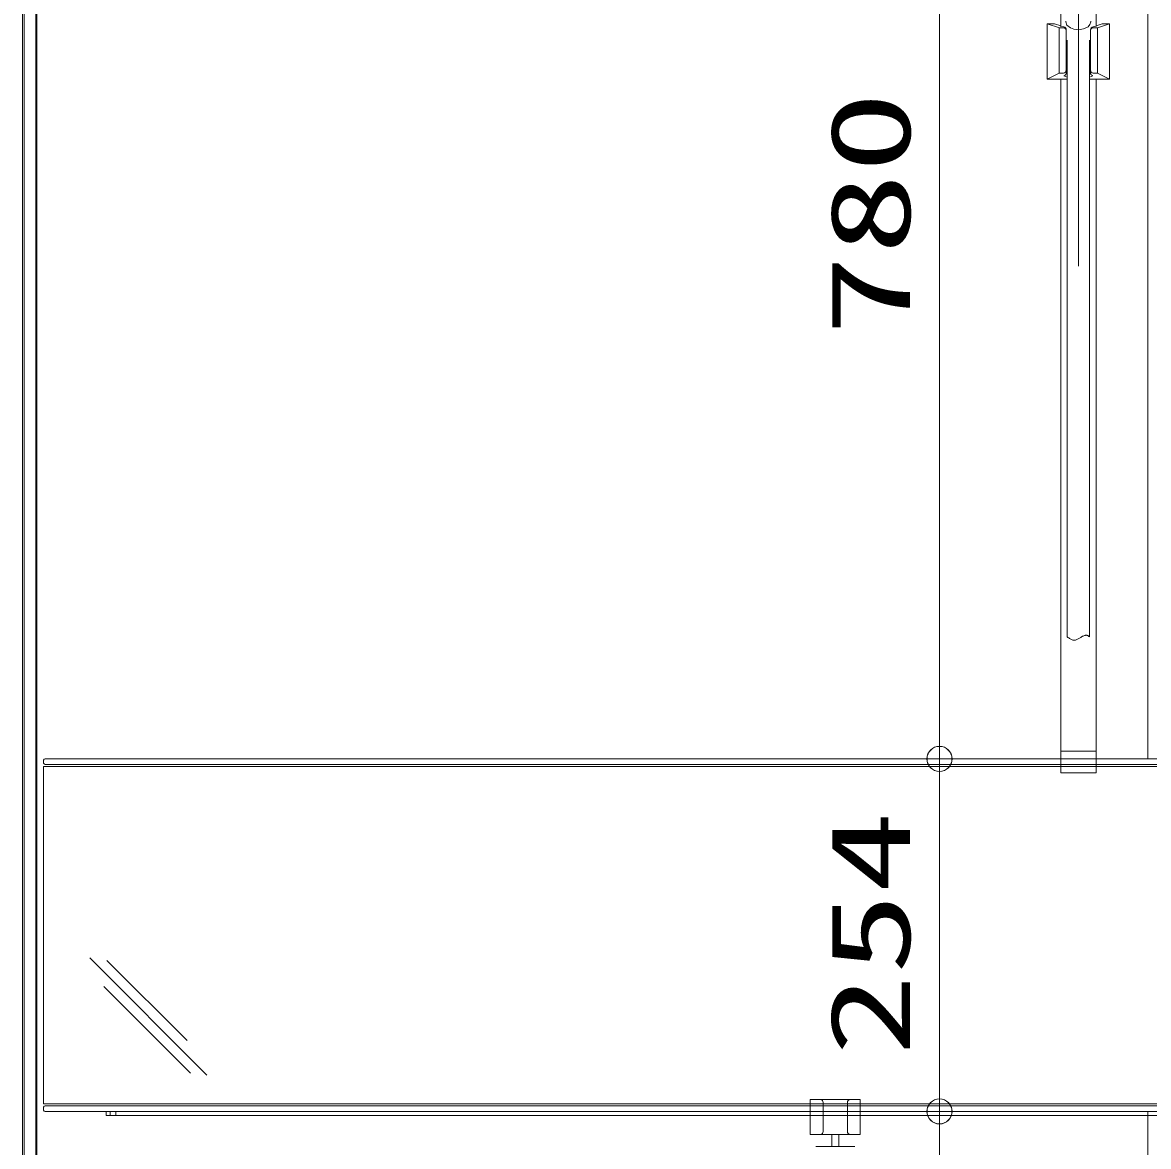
# Model space of a CAD drawing. Units: millimetres on the paper. Extents: x -305 to 305, y -152 to 152.
# Drawn here: x -248.26 to -221.24, y 55.3 to 82.29 of the extents above; entities that cross this region are included whole.
import ezdxf
from ezdxf.enums import TextEntityAlignment as Align

# ---------------------------------------------------------------- set-up
doc = ezdxf.new("R2010")
doc.units = ezdxf.units.MM
doc.linetypes.add('DASHED2', pattern=[3, 2, -1])
doc.linetypes.add('LONG_CHAIN', pattern=[21, 18, -1, 1, -1])
doc.layers.add('0-0_0', color=7, linetype='Continuous', lineweight=9)
doc.layers.add('0-1_VIEW0001', color=7, linetype='Continuous', lineweight=9)
doc.styles.add('ＭＳ ゴシック', font='')
doc.styles.get('ＭＳ ゴシック').set_extended_font_data('MS Gothic')

# ---------------------------------------------------------------- blocks, each defined once
blk = doc.blocks.new('_ORIGIN')
at = {"layer": '0-0_0'}
blk.add_line((0, 0), (-1, 0), dxfattribs=at)
blk.add_circle((0, 0), 0.5, dxfattribs=at)

msp = doc.modelspace()

# ---------------------------------------------------------------- linework, layer by layer
at = {"layer": '0-0_0'}
for p, q in [((-226.256, 90.008), (-226.256, 65.208)), ((-233.218, 64.608), (-226.258, 64.608)), ((-233.218, 64.608), (-226.256, 64.608)), ((-226.258, 56.741), (-226.258, 64.008)), ((-233.218, 56.141), (-226.258, 56.141)), ((-233.218, 56.141), (-226.256, 56.141)), ((-226.256, 55.541), (-226.256, 31.691))]:
    msp.add_line(p, q, dxfattribs=at)
at = {"layer": '0-1_VIEW0001'}
for p, q in [((-221.258, 97.758), (-221.258, 64.608)), ((-248.265, 97.401), (-248.265, 33.158)), ((-248.225, 97.341), (-248.225, 32.925)), ((-247.948, 97.358), (-247.948, 31.891)), ((-247.925, 97.358), (-247.925, 31.891)), ((-194.791, 64.608), (-247.725, 64.608)), ((-247.758, 64.508), (-247.758, 64.575)), ((-247.758, 64.425), (-194.758, 64.425)), ((-247.758, 64.425), (-247.758, 56.325)), ((-194.791, 64.475), (-247.725, 64.475)), ((-243.839, 57.016), (-246.653, 59.83)), ((-244.316, 57.847), (-246.238, 59.769)), ((-244.234, 57.057), (-246.315, 59.138)), ((-247.758, 56.325), (-194.758, 56.325)), ((-247.758, 56.241), (-247.758, 56.175)), ((-194.791, 56.275), (-247.725, 56.275)), ((-229.358, 56.425), (-229.358, 55.591)), ((-229.05, 55.658), (-229.05, 56.358)), ((-229.05, 55.658), (-229.05, 56.358)), ((-228.466, 55.658), (-228.466, 56.358)), ((-228.466, 55.658), (-228.466, 56.358)), ((-228.158, 56.425), (-228.158, 55.591)), ((-228.158, 56.425), (-228.158, 55.591)), ((-194.791, 56.141), (-247.725, 56.141)), ((-246.258, 56.141), (-246.258, 56.041)), ((-196.258, 56.041), (-246.258, 56.041)), ((-246.158, 56.041), (-246.158, 56.141)), ((-246.025, 56.141), (-246.025, 56.041)), ((-221.258, 56.141), (-221.258, 31.825)), ((-228.158, 55.591), (-229.358, 55.591)), ((-228.158, 55.591), (-229.358, 55.591)), ((-228.841, 55.3), (-228.841, 55.591)), ((-228.675, 55.3), (-228.675, 55.591)), ((-229.225, 55.3), (-228.291, 55.3))]:
    msp.add_line(p, q, dxfattribs=at)
at = {"layer": '0-1_VIEW0001', "color": 2}
for p, q in [((-223.348, 82.21), (-223.348, 90.608)), ((-222.501, 82.21), (-222.501, 90.608)), ((-223.381, 82.163), (-223.675, 82.258)), ((-223.349, 82.21), (-223.497, 82.258)), ((-223.383, 82.164), (-223.383, 81.076)), ((-223.381, 82.163), (-223.283, 82.163)), ((-222.469, 82.163), (-222.566, 82.163)), ((-222.5, 82.21), (-222.352, 82.258)), ((-222.469, 82.163), (-222.175, 82.258)), ((-222.466, 82.164), (-222.466, 81.076)), ((-222.175, 82.258), (-222.352, 82.258)), ((-223.216, 82.115), (-223.216, 81.081)), ((-222.633, 82.115), (-222.633, 81.081)), ((-223.383, 81.076), (-223.675, 80.925)), ((-223.383, 81.076), (-223.283, 81.076)), ((-222.466, 81.076), (-222.566, 81.076)), ((-222.466, 81.076), (-222.175, 80.925)), ((-223.191, 80.925), (-223.675, 80.925)), ((-223.348, 64.275), (-223.348, 80.925)), ((-222.175, 80.925), (-222.658, 80.925)), ((-222.501, 64.275), (-222.501, 80.925)), ((-222.501, 64.791), (-223.348, 64.791)), ((-222.501, 64.275), (-223.348, 64.275))]:
    msp.add_line(p, q, dxfattribs=at)
at = {"layer": '0-1_VIEW0001', "color": 4, "linetype": 'LONG_CHAIN'}
msp.add_line((-222.925, 76.436), (-222.925, 89.988), dxfattribs=at)
at = {"layer": '0-1_VIEW0001', "color": 6}
for p, q in [((-223.191, 67.538), (-223.191, 81.863)), ((-222.658, 81.862), (-222.658, 67.538)), ((-223.174, 67.525), (-223.191, 67.538))]:
    msp.add_line(p, q, dxfattribs=at)
at = {"layer": '0-1_VIEW0001', "linetype": 'DASHED2'}
for p, q in [((-247.758, 64.508), (-247.758, 64.575)), ((-247.758, 56.241), (-247.758, 56.175)), ((-228.158, 56.425), (-229.358, 56.425))]:
    msp.add_line(p, q, dxfattribs=at)
at = {"layer": '0-1_VIEW0001', "color": 2}
for points in [[(-223.497, 82.258), (-223.675, 82.258), (-223.675, 80.925), (-223.262, 80.925)], [(-223.349, 82.21), (-223.363, 82.202), (-223.273, 82.182)], [(-222.587, 80.925), (-222.175, 80.925), (-222.175, 82.258), (-222.352, 82.258)], [(-222.571, 82.182), (-222.486, 82.202), (-222.5, 82.21)], [(-223.261, 81.018), (-223.275, 81.005), (-223.191, 80.974)], [(-222.658, 80.974), (-222.575, 81.005), (-222.59, 81.019)]]:
    msp.add_lwpolyline(points, dxfattribs=at)
at = {"layer": '0-1_VIEW0001'}
for points in [[(-223.224, 82.32), (-223.225, 82.309), (-223.198, 82.229), (-223.114, 82.159), (-223.035, 82.13), (-222.925, 82.116), (-222.801, 82.134), (-222.692, 82.188), (-222.646, 82.238), (-222.625, 82.309), (-222.625, 82.32)], [(-228.158, 56.425), (-229.358, 56.425), (-229.358, 55.591)]]:
    msp.add_lwpolyline(points, dxfattribs=at)
at = {"layer": '0-1_VIEW0001', "color": 6}
msp.add_lwpolyline([(-222.659, 67.538), (-222.665, 67.543), (-222.671, 67.549), (-222.678, 67.554), (-222.684, 67.558), (-222.691, 67.563), (-222.698, 67.567), (-222.705, 67.57), (-222.712, 67.573), (-222.719, 67.575), (-222.727, 67.576), (-222.739, 67.577), (-222.752, 67.575), (-222.765, 67.572), (-222.779, 67.568), (-222.793, 67.563), (-222.808, 67.557), (-222.822, 67.55), (-222.837, 67.542), (-222.851, 67.534), (-222.866, 67.525), (-222.882, 67.515), (-222.898, 67.506), (-222.914, 67.496), (-222.929, 67.487), (-222.945, 67.479), (-222.96, 67.472), (-222.975, 67.465), (-222.99, 67.46), (-223.005, 67.457), (-223.019, 67.455), (-223.037, 67.455), (-223.054, 67.458), (-223.071, 67.463), (-223.089, 67.47), (-223.106, 67.479), (-223.123, 67.489), (-223.14, 67.5), (-223.157, 67.513), (-223.174, 67.525)], dxfattribs=at)
at = {"layer": '0-1_VIEW0001', "color": 2}
for centre, start, end in [((-223.283, 82.097), 8.1188, 90), ((-223.283, 82.115), 0, 83.7776), ((-222.566, 82.115), 93.719, 180), ((-222.566, 82.097), 90, 171.8812), ((-223.283, 81.143), 270, 0), ((-223.283, 81.081), 289.0986, 0), ((-222.566, 81.143), 180, 270), ((-222.566, 81.081), 180, 250.9014)]:
    msp.add_arc(centre, 0.0667, start, end, dxfattribs=at)
at = {"layer": '0-1_VIEW0001'}
for centre, radius, start, end in [((-247.725, 64.575), 0.0333, 90, 180), ((-247.725, 64.508), 0.0333, 180, 270), ((-247.725, 56.241), 0.0333, 90, 180), ((-229.116, 56.358), 0.0667, 0, 90), ((-228.4, 56.358), 0.0667, 90, 180), ((-247.725, 56.175), 0.0333, 180, 270), ((-229.116, 55.658), 0.0667, 270, 0), ((-229.116, 55.658), 0.0667, 270, 0), ((-228.4, 55.658), 0.0667, 180, 270), ((-228.4, 55.658), 0.0667, 180, 270)]:
    msp.add_arc(centre, radius, start, end, dxfattribs=at)

# ---------------------------------------------------------------- block references
at = {"layer": '0-0_0', "xscale": 0.6, "yscale": 0.6}
for p, rotation in [((-226.256, 64.608), 270), ((-226.258, 64.608), 90), ((-226.258, 56.141), 270), ((-226.256, 56.141), 90)]:
    msp.add_blockref('_ORIGIN', p, dxfattribs=dict(at, rotation=rotation))

# ---------------------------------------------------------------- texts
at = {"layer": '0-0_0', "style": 'ＭＳ ゴシック', "width": 1.5}
for s, p in [('780', (-226.386, 74.752)), ('254', (-226.388, 57.471))]:
    msp.add_text(s, height=1.921, rotation=90, dxfattribs=at).set_placement(p, align=Align.BOTTOM_LEFT)

doc.saveas('drawing.dxf')
